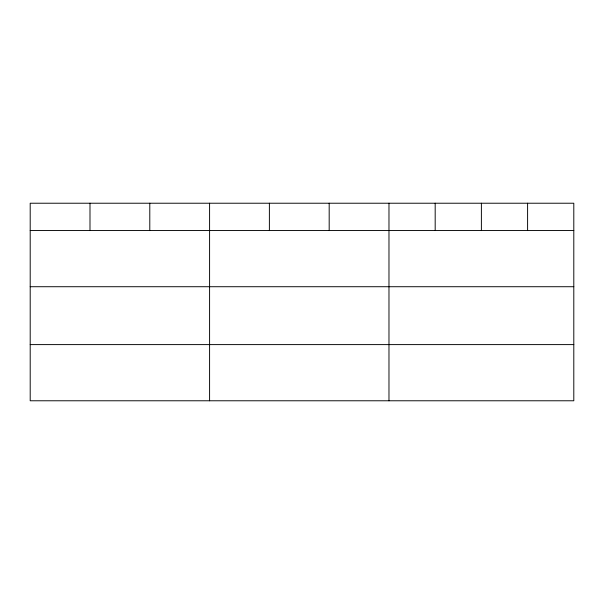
<?xml version="1.0" encoding="UTF-8"?>
<svg xmlns="http://www.w3.org/2000/svg" width="604" height="604" viewBox="0 0 604 604"><rect width="100%" height="100%" fill="white"/><g stroke="black" fill="none" stroke-linecap="round" stroke-linejoin="round"><path stroke-width="0.91" d="M573.8 286.719L573.8 203.223L30.2 203.223L30.2 400.777L573.8 400.777L573.8 286.719L30.2 286.719M30.2 230.547L573.8 230.547M30.2 344.605L573.8 344.605M527.594 203.223L527.594 230.547M481.388 203.223L481.388 230.547M435.182 203.223L435.182 230.547M388.976 203.223L388.976 400.777M329.18 203.223L329.18 230.547M269.384 203.223L269.384 230.547M209.588 203.223L209.588 400.777M149.792 203.223L149.792 230.547M89.996 203.223L89.996 230.547"/></g></svg>
